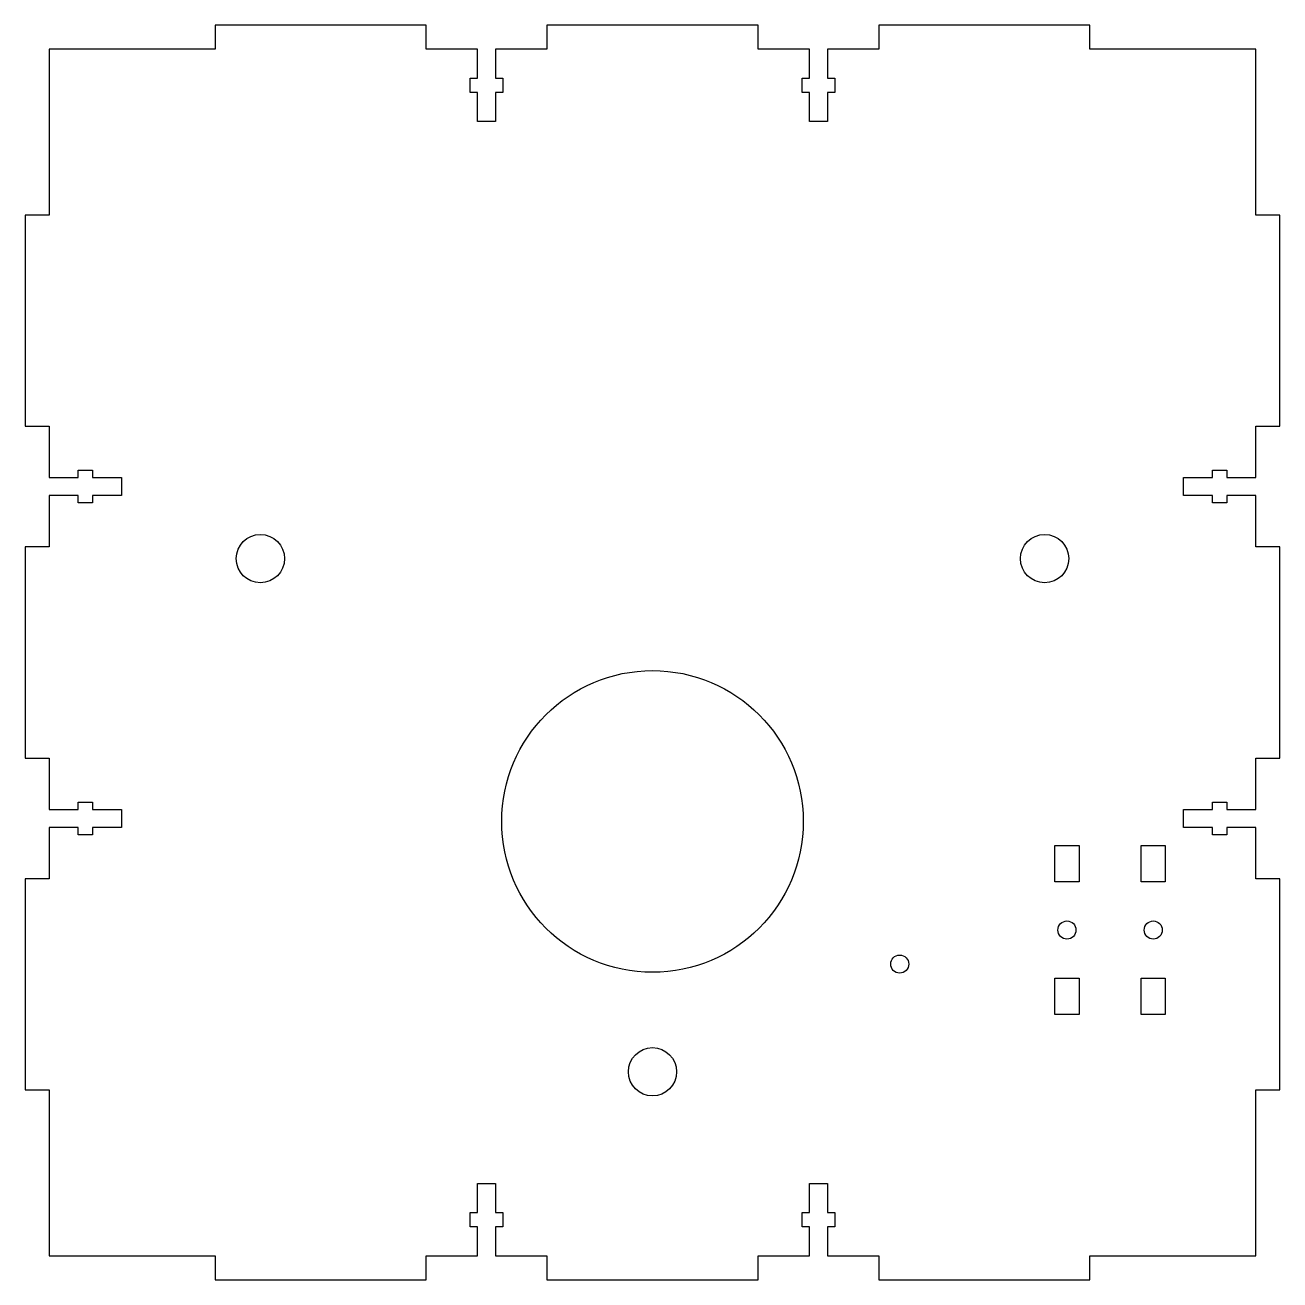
# Model space of a CAD drawing. Header units: millimetres. Extents: x -142 to 66, y -208 to 0.
import ezdxf

# ---------------------------------------------------------------- set-up
doc = ezdxf.new("R2010")
doc.units = ezdxf.units.MM

msp = doc.modelspace()

# ---------------------------------------------------------------- linework, layer by layer
for points in [[(62.5, -133), (57.7, -133), (57.7, -134.2), (55.3, -134.2), (55.3, -133), (50.5, -133), (50.5, -130), (55.3, -130), (55.3, -128.8), (57.7, -128.8), (57.7, -130), (62.5, -130), (62.5, -121.5), (66.5, -121.5), (66.5, -86.5), (62.5, -86.5), (62.5, -78), (57.7, -78), (57.7, -79.2), (55.3, -79.2), (55.3, -78), (50.5, -78), (50.5, -75), (55.3, -75), (55.3, -73.8), (57.7, -73.8), (57.7, -75), (62.5, -75), (62.5, -66.5), (66.5, -66.5), (66.5, -31.5), (62.5, -31.5), (62.5, -4), (35, -4), (35, 0), (0, 0), (0, -4), (-8.5, -4), (-8.5, -8.8), (-7.3, -8.8), (-7.3, -11.2), (-8.5, -11.2), (-8.5, -16), (-11.5, -16), (-11.5, -11.2), (-12.7, -11.2), (-12.7, -8.8), (-11.5, -8.8), (-11.5, -4), (-20, -4), (-20, 0), (-55, 0), (-55, -4), (-63.5, -4), (-63.5, -8.8), (-62.3, -8.8), (-62.3, -11.2), (-63.5, -11.2), (-63.5, -16), (-66.5, -16), (-66.5, -11.2), (-67.7, -11.2), (-67.7, -8.8), (-66.5, -8.8), (-66.5, -4), (-75, -4), (-75, 0), (-110, 0), (-110, -4), (-137.5, -4), (-137.5, -31.5), (-141.5, -31.5), (-141.5, -66.5), (-137.5, -66.5), (-137.5, -75), (-132.7, -75), (-132.7, -73.8), (-130.3, -73.8), (-130.3, -75), (-125.5, -75), (-125.5, -78), (-130.3, -78), (-130.3, -79.2), (-132.7, -79.2), (-132.7, -78), (-137.5, -78), (-137.5, -86.5), (-141.5, -86.5), (-141.5, -121.5), (-137.5, -121.5), (-137.5, -130), (-132.7, -130), (-132.7, -128.8), (-130.3, -128.8), (-130.3, -130), (-125.5, -130), (-125.5, -133), (-130.3, -133), (-130.3, -134.2), (-132.7, -134.2), (-132.7, -133), (-137.5, -133), (-137.5, -141.5), (-141.5, -141.5), (-141.5, -176.5), (-137.5, -176.5), (-137.5, -204), (-110, -204), (-110, -208), (-75, -208), (-75, -204), (-66.5, -204), (-66.5, -199.2), (-67.7, -199.2), (-67.7, -196.8), (-66.5, -196.8), (-66.5, -192), (-63.5, -192), (-63.5, -196.8), (-62.3, -196.8), (-62.3, -199.2), (-63.5, -199.2), (-63.5, -204), (-55, -204), (-55, -208), (-20, -208), (-20, -204), (-11.5, -204), (-11.5, -199.2), (-12.7, -199.2), (-12.7, -196.8), (-11.5, -196.8), (-11.5, -192), (-8.5, -192), (-8.5, -196.8), (-7.3, -196.8), (-7.3, -199.2), (-8.5, -199.2), (-8.5, -204), (0, -204), (0, -208), (35, -208), (35, -204), (62.5, -204), (62.5, -176.5), (66.5, -176.5), (66.5, -141.5), (62.5, -141.5)], [(33.2, -142), (29.2, -142), (29.2, -136), (33.2, -136)], [(47.5, -142), (43.5, -142), (43.5, -136), (47.5, -136)], [(33.2, -164), (29.2, -164), (29.2, -158), (33.2, -158)], [(47.5, -164), (43.5, -164), (43.5, -158), (47.5, -158)]]:
    msp.add_lwpolyline(points, close=True)
for centre, radius in [((-102.5, -88.44), 4), ((27.5, -88.44), 4), ((-37.5, -132), 25), ((31.2, -150), 1.5), ((45.5, -150), 1.5), ((3.48, -155.65), 1.5), ((-37.5, -173.5), 4)]:
    msp.add_circle(centre, radius)

doc.saveas('drawing.dxf')
